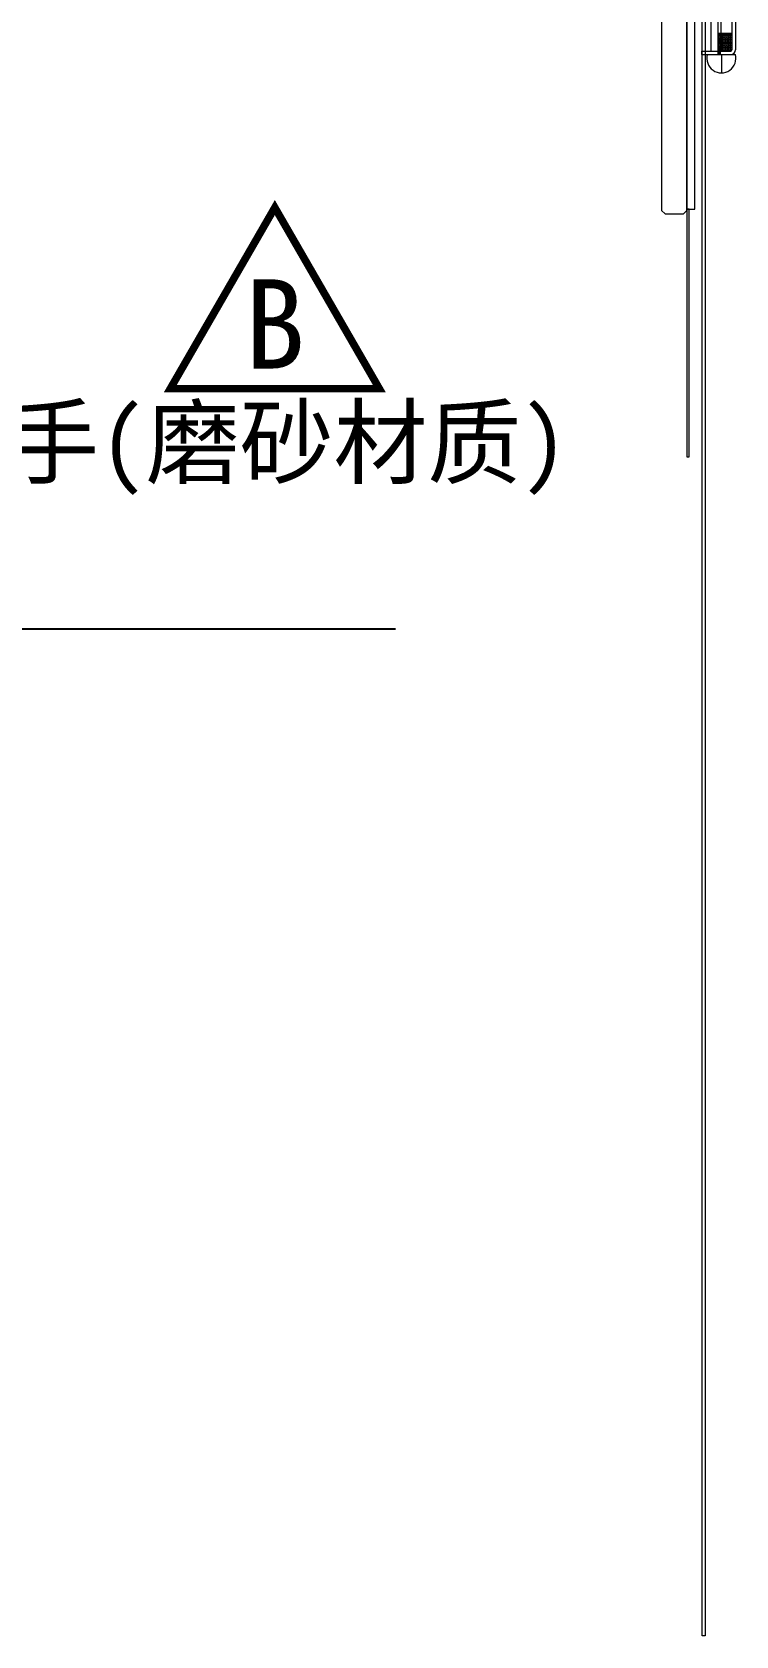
# Model space of a CAD drawing. Header units: inches. Extents: x 4091 to 6273, y -6229 to -5636.
# Drawn here: x 5866.3 to 5897, y -6003.8 to -5933.9 of the extents above; entities that cross this region are included whole.
import ezdxf

# ---------------------------------------------------------------- set-up
doc = ezdxf.new("R2010")
doc.units = ezdxf.units.IN
doc.header["$LTSCALE"] = 0.5
doc.header["$MEASUREMENT"] = 0
doc.layers.get('0').update_dxf_attribs({"lineweight": 0})
for name, color, linetype, lineweight in [('COVER LENS', 6, 'Continuous', 0), ('DIM', 4, 'Continuous', 0), ('FPC', 35, 'Continuous', 0), ('LCM', 2, 'Continuous', 0), ('SENSOR', 7, 'Continuous', 0), ('标注', 3, 'Continuous', 13)]:
    doc.layers.add(name, color=color, linetype=linetype, lineweight=lineweight)
doc.styles.get("Standard").update_dxf_attribs({"font": ''})
doc.styles.add('宋体', font='', dxfattribs={"width": 0.8, "height": 3.5})
doc.styles.add('文字', font='simhei.ttf')
doc.styles.get('Standard').set_extended_font_data('SimSun')
doc.styles.get('宋体').set_extended_font_data('SimSun')
doc.dimstyles.new('123', dxfattribs={"dimtxt": 1.5, "dimasz": 1.2, "dimexe": 0.5, "dimexo": 0.5, "dimgap": 0.8, "dimtad": 1, "dimdsep": 46, "dimtxsty": 'Standard', "dimcen": 2.5, "dimadec": 0, "dimazin": 0, "dimtp": 0.01, "dimtm": 0.01, "dimtfac": 1, "dimtofl": 0, "dimtmove": 0, "dimatfit": 3, "dimfxl": 1, "dimtolj": 1, "dimtzin": 0, "dimarcsym": 0})

msp = doc.modelspace()

# ---------------------------------------------------------------- hatches: boundary and pattern name
at = {"layer": 'LCM'}
h = msp.add_hatch(dxfattribs=at)
h.set_pattern_fill('ANGLE', color=256, scale=0.01, style=0)
h.set_pattern_definition([(0, (5638.75773, 2820.184735), (0, 0.06985), [0.0508, -0.01905]), (90, (5638.75773, 2820.184735), (-0.06985, 4e-18), [0.0508, -0.01905])])
h.paths.add_polyline_path([(5896.8459, -5933.9213), (5896.2259, -5933.9213), (5896.2259, -5934.8513), (5896.3259, -5934.8513), (5896.3259, -5934.7013), (5896.7959, -5934.7013, 0.4142136), (5896.8459, -5934.6513)])

# ---------------------------------------------------------------- linework, layer by layer
at = {"color": 1, "lineweight": 0, "const_width": 0.3299}
msp.add_lwpolyline([(5881.4714, -5949.4127), (5876.9158, -5941.5222), (5872.3602, -5949.4127)], close=True, dxfattribs=at)
at = {"layer": 'COVER LENS', "lineweight": 0}
msp.add_lwpolyline([(5894.7259, -5794.7961), (5893.9259, -5794.7961), (5893.7759, -5794.9461), (5893.7759, -5941.6461), (5893.9259, -5941.7961), (5894.7259, -5941.7961), (5894.8759, -5941.6461), (5894.8759, -5794.9461)], close=True, dxfattribs=at)
at = {"layer": 'FPC', "linetype": 'Continuous'}
msp.add_lwpolyline([(5894.8759, -5952.3807), (5894.9759, -5952.3807), (5894.9759, -5941.5961), (5894.8759, -5941.5961)], close=True, dxfattribs=at)
at = {"layer": 'LCM'}
for p, q in [((5896.3659, -5804.4693), (5896.3659, -5934.6513)), ((5896.8459, -5804.4693), (5896.8459, -5934.6513)), ((5896.9959, -5804.4693), (5896.9959, -5934.6513)), ((5895.9259, -5931.4313), (5895.9259, -5934.7013)), ((5896.2259, -5931.8522), (5896.2259, -5934.8513)), ((5896.2259, -5933.9213), (5896.8459, -5933.9213)), ((5895.5109, -5934.7013), (5896.2259, -5934.7013)), ((5895.5109, -5934.7013), (5896.2259, -5934.7013)), ((5895.5109, -5934.7013), (5895.5109, -5934.8513)), ((5896.3259, -5934.7013), (5896.3259, -5934.8513)), ((5896.3259, -5934.7013), (5896.7959, -5934.7013)), ((5895.5109, -5934.8513), (5896.2259, -5934.8513)), ((5895.7709, -5934.8513), (5896.9959, -5934.8513)), ((5896.3259, -5934.8513), (5896.2259, -5934.8513)), ((5896.3259, -5934.8513), (5896.7959, -5934.8513)), ((5896.3834, -5934.8513), (5896.3834, -5935.6513))]:
    msp.add_line(p, q, dxfattribs=at)
msp.add_lwpolyline([(5895.5509, -5933.2101), (5895.6709, -5933.2101), (5895.6709, -6003.7633), (5895.5509, -6003.7633)], close=True, dxfattribs=at)
for centre, radius, start, end in [((5896.7959, -5934.6513), 0.2, 270, 0), ((5896.7959, -5934.6513), 0.05, 270, 0), ((5896.3834, -5935.0182), 0.6348, 164.760283, 15.239717)]:
    msp.add_arc(centre, radius, start, end, dxfattribs=at)
at = {"layer": 'SENSOR'}
msp.add_lwpolyline([(5895.2259, -5794.9961), (5894.8759, -5794.9961), (5894.8759, -5941.5961), (5895.2259, -5941.5961)], close=True, dxfattribs=at)

# ---------------------------------------------------------------- texts
at = {"color": 1, "lineweight": 0, "insert": (5875.5897, -5944.6476), "char_height": 3.8911, "width": 157.78339, "attachment_point": 1, "style": '文字'}
msp.add_mtext('B', dxfattribs=at)
at = {"layer": 'DIM', "color": 1, "insert": (5852.8815, -5950.2461), "char_height": 3, "attachment_point": 1}
msp.add_mtext_dynamic_manual_height_columns('正保撕手(磨砂材质)', width=39.077267, gutter_width=1, heights=[0], dxfattribs=at)

# ---------------------------------------------------------------- leaders
at = {"layer": '标注', "color": 3}
msp.add_leader([(5830.6507, -5948.0878), (5843.1396, -5959.8833), (5882.1774, -5959.8833)], dimstyle='123', override={"dimtxt": 2.5, "dimasz": 1.5, "dimgap": 0.8, "dimtad": 0, "dimdec": 3, "dimtxsty": '宋体', "dimtdec": 3, "dimfxl": 0.5, "dimarcsym": 1}, dxfattribs=at)

doc.saveas('drawing.dxf')
